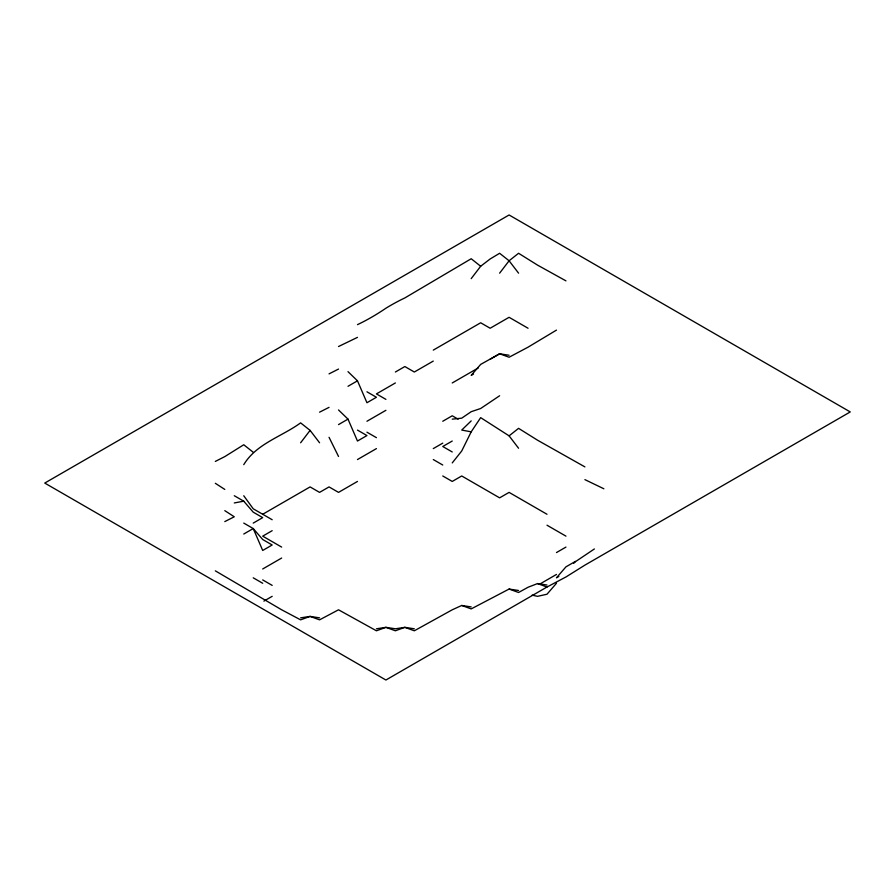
<?xml version="1.0" encoding="UTF-8"?>
<svg xmlns="http://www.w3.org/2000/svg" width="895" height="895" viewBox="0 0 895 895"><rect width="100%" height="100%" fill="white"/><g stroke="black" fill="none" stroke-linecap="round" stroke-linejoin="round"><path stroke-width="1.34" d="M518.574 448.25L509.098 435.854L480.671 417.641L471.195 431.837L461.719 450.99L452.243 462.916M243.753 464.662C256.44 443.651 281.578 436.726 300.619 422.876L310.095 430.383L319.571 442.779M300.619 442.779L310.095 430.383M471.195 278.636L480.671 266.251L490.147 258.979L499.623 253.274L509.098 260.781L518.574 273.165M499.623 273.165L509.098 260.781L518.574 253.274L537.526 265.11L565.953 280.862M556.477 583.26L547.002 594.224L537.526 596.338L532.111 595.13M573.706 563.369L575.429 561.378L565.953 566.848L556.477 577.812L558.849 576.447M471.195 420.896L461.719 430.07L471.195 431.837M509.098 435.854L518.574 428.347L537.526 440.195L584.905 466.888M575.429 561.691L594.381 548.959M556.477 330.11L528.05 347.182L509.098 357.228L499.623 353.793L480.671 364.41L471.195 375.385L473.556 374.009M499.623 395.758L480.671 408.5L471.195 411.7L461.719 418.166L452.243 419.151M347.998 386.293L357.474 380.822L366.95 402.739L376.426 397.268L366.95 391.797M395.377 372.018L404.853 366.547L414.329 372.018L433.281 361.077M433.281 350.124L480.671 322.771L490.147 328.241L509.098 317.3L528.05 328.241M395.377 382.959L376.426 393.901L385.902 399.371M338.523 424.599L347.998 419.128L357.474 441.034L366.95 435.563L357.474 430.092M366.95 421.254L385.902 410.313M490.147 359.264L499.623 353.793L509.098 355.237M452.243 382.959L478.299 367.912M262.705 514.267L310.095 486.914L319.571 492.384L329.047 486.914L338.523 492.384L357.474 481.443M357.474 459.549L376.426 448.608M253.229 523.105L262.705 517.634L253.229 512.164L243.753 501.189L234.277 495.718M243.753 534.024L253.229 528.553L262.705 539.517L272.181 544.988L262.705 550.459L253.229 528.553L243.753 523.083M442.756 421.254L452.243 415.783L458.162 419.207M272.181 530.679L262.705 536.15L281.656 547.091M433.281 448.608L442.756 443.137M452.243 441.034L442.756 446.504L452.243 451.975M262.705 568.974L281.656 558.032M263.891 601.116L272.181 596.338M556.477 552.562L565.953 547.091M539.898 584.021L556.477 574.445M547.002 587.019L385.902 680.021L44.75 483.065L509.098 214.979L850.25 411.935L584.905 565.125L565.953 576.973L547.002 587.019L537.526 583.585L528.05 587.254L518.574 592.49L509.098 589.055L471.195 608.902L461.719 605.467L452.243 609.797L414.329 630.785L404.853 627.35L395.377 628.793L385.902 627.35L376.426 628.793M338.523 346.522L357.474 337.37M329.047 373.875L338.523 369.064M215.326 461.417L224.802 456.607L243.753 444.759L253.229 452.266M319.571 412.17L329.047 407.359M224.802 521.595L234.277 516.784L224.802 510.653M234.277 502.956L243.753 501.189M300.619 617.852L310.095 616.409L319.571 617.852M537.526 583.585L547.002 585.028M509.098 589.055L518.574 590.499M461.719 605.467L471.195 606.911M414.329 628.793L404.853 627.35L395.377 630.785L385.902 627.35L376.426 630.785L338.523 609.797L319.571 619.843L310.095 616.409L300.619 619.843L281.656 609.797L215.326 570.842M584.905 479.63L603.856 488.771M547.002 514.267L509.098 492.384L499.623 497.855L461.719 475.972L452.243 481.443L442.756 475.972M433.281 459.549L442.756 465.02M547.002 525.208L565.953 536.15M366.95 432.195L376.426 437.666M272.181 519.738L253.229 508.796L243.753 495.752M262.705 579.915L272.181 585.386M253.229 577.812L262.705 583.283M215.326 483.3L224.802 489.431M480.671 266.251L471.195 258.744L404.853 297.934A223.023 128.768 -60 0 0 385.902 308.227A223.023 128.768 -60 0 1 357.474 324.639M347.998 371.649L357.474 380.822M338.523 409.944L347.998 419.128M329.047 437.308L338.523 456.461"/></g></svg>
